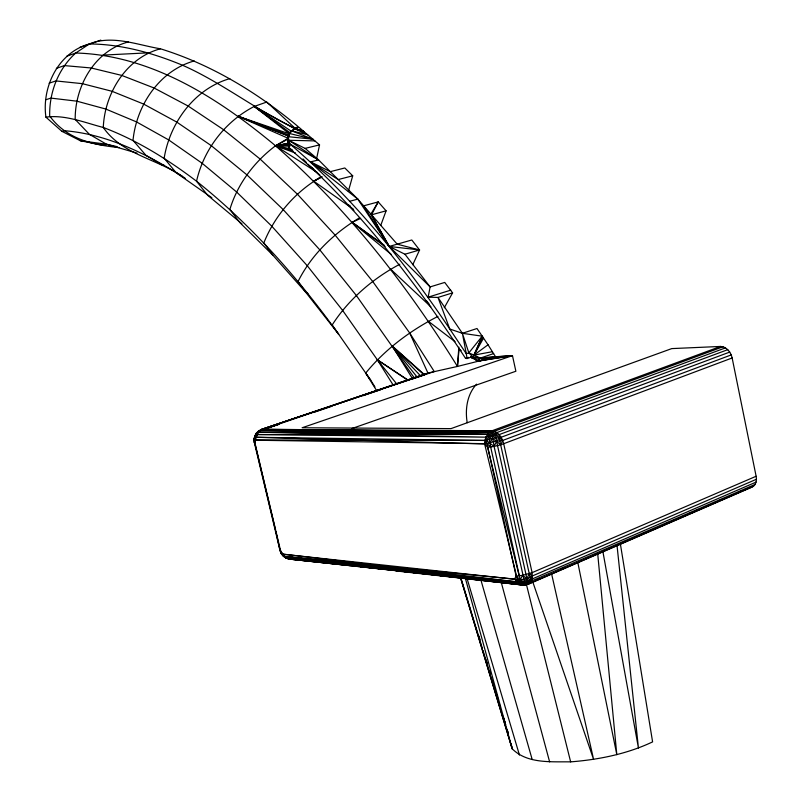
<?xml version="1.0" encoding="UTF-8"?>
<svg xmlns="http://www.w3.org/2000/svg" width="802" height="802" viewBox="0 0 802 802"><rect width="100%" height="100%" fill="white"/><g stroke="black" fill="none" stroke-linecap="round" stroke-linejoin="round"><path stroke-width="1.2" d="M319.958 175.117L289.301 148.34C286.214 141.583 287.627 131.598 295.116 128.571L304.028 131.708L319.557 144.871L316.559 158.836M66.787 56.2L75.739 53.012L89.363 43.95C121.493 44.17 152.671 52.912 182.184 65.092C221.943 82.536 255.868 110.135 295.216 128.4L298.063 126.546C257.432 92.551 211.267 64.471 160.43 48.792C137.423 44.972 112.17 34.626 89.363 43.95C58.446 52.381 41.604 86.716 45.914 117.152C65.002 114.455 84.912 122.726 103.278 127.468C137.082 140.24 167.859 159.458 196.55 181.232C251.247 224.841 297.963 277.692 338.725 334.344L305.833 292.379L272.76 255.076L239.898 222.645L229.873 209.442C237.542 183.848 254.314 161.773 275.527 145.784L287.918 143.728L288.409 136.701L312.88 139.187L291.517 130.786L291.106 131.749L294.715 128.731L304.028 131.708L298.925 127.237L295.116 128.571M287.928 143.388L288.409 136.701L289.301 148.34L292.309 149.834M352.028 428.489L515.876 371.246L512.468 355.637L302.113 427.767L451.025 428.619L671.755 348.599L720.567 346.444C726.672 346.654 730.963 352.409 732.146 357.973L756.126 476.258C757.008 480.388 755.965 485.701 751.564 487.315L528.277 584.247L525.521 584.818L288.68 559.004C284.52 558.052 281.151 554.804 280.068 550.683L254.364 442.674C253.242 437.351 256.079 431.446 261.282 429.491L427.947 373.06L457.461 366.444L458.844 347.146M753.549 486.223L530.112 583.194C526.683 585.259 521.942 585.851 518.383 583.716L484.629 443.957C484.578 438.664 487.095 432.92 492.177 430.734L720.567 346.444M424.89 374.454L261.282 429.491L258.555 432.178L256.109 437.301L254.936 443.015L280.67 551.174L281.502 554.072L283.667 555.776L280.63 550.884M314.895 140.901L288.68 140.27L290.134 144.149C352.268 197.242 404.398 261.282 449.782 329.02L462.383 333.301L477 328.509L488.037 344.79L473.982 355.106L471.666 357.882L480.318 358.083L512.468 355.637L481.461 360.419L457.461 366.444L459.135 348.649M255.236 437.852L255.066 435.496L254.124 439.005L254.936 443.015L254.364 442.674L254.625 439.967L256.47 433.05L260.079 430.594L258.475 431.055L258.555 432.178L256.269 433.742L254.856 436.258L255.838 440.238L487.075 443.696L493.15 441.762L502.684 440.458L731.213 354.925M119.177 147.588C92.441 144.911 66.496 138.997 49.684 116.009C49.173 92.511 58.145 68.912 75.739 53.012C151.789 55.057 218.876 98.626 275.527 145.784L287.948 144.069L288.68 140.27L318.554 159.909L310.665 161.874L357.812 199.117L363.667 205.823L389.211 246.445L430.113 286.915L444.739 282.434L452.599 292.88L437.972 297.442L428.148 297.161L430.113 286.915L404.95 254.234L389.211 246.445L357.812 199.117L318.554 159.909L305.111 148.39L288.68 140.27L287.918 143.728M457.461 366.444C407.055 285.241 347.617 208.921 275.527 145.784L287.948 139.097L289.392 133.473L290.735 132.621M289.301 148.34L290.134 144.149L318.554 159.909M755.093 484.458L524.979 583.866L521.651 584.067L288.68 559.004L286.956 557.861M288.469 137.082L289.392 133.473L290.424 132.701M254.364 442.674L254.124 439.005L255.066 435.496M287.948 139.097L289.392 133.473L312.88 139.187M348.359 191.287L352.71 175.818L344.81 167.969L330.304 171.658L310.665 161.874L338.183 179.558L352.71 175.818M275.928 531.816L280.068 550.683L281.753 553.992L285.793 557.961L520.859 584.828L525.521 584.818L530.112 583.194L532.338 578.914L532.097 572.648L503.716 443.807C502.303 438.072 498.563 431.566 492.177 430.734L261.282 429.491L434.263 371.537L409.702 333.01L372.689 281.462L335.076 235.056L297.392 194.184L260.079 159.017L223.507 129.643L188.049 105.984L154.044 87.979L121.663 75.388L91.137 67.969L64.33 65.594L56.351 68.37M380.709 225.512L386.093 210.826L378.233 201.904L363.667 205.823L397.201 244.179L419.566 249.973L412.789 264.7M487.395 359.106L485.801 359.647L480.318 358.083L473.982 355.106L482.202 336.188L462.383 333.301L437.972 297.442L449.782 329.02L466.293 353.742L467.095 358.544L472.558 356.69L487.395 359.106L495.375 356.469L488.037 344.79M472.558 356.69L470.513 356.86L472.558 356.69L468.849 352.88L462.383 333.301L466.293 353.742L468.849 352.88L473.982 355.106L482.493 336.629M530.112 583.194L528.287 582.894L526.904 578.653L529.26 573.711L499.867 441.23L499.145 434.614L727.755 349.672M254.124 439.005L255.357 437.24L484.629 443.957L488.959 436.278L499.145 434.614M723.003 346.755L494.503 431.205L492.007 433.07L494.082 446.423L524.979 583.866L525.521 584.818L528.287 582.894L532.518 575.896L756.416 479.265M492.478 351.697L473.982 355.106L482.764 337.02M254.856 436.258L256.47 433.05L260.079 430.594M756.096 482.092L532.338 578.914L530.774 579.525L526.904 578.653L496.588 441.311L495.646 434.975L496.889 432.559L725.469 347.888M371.526 214.806L378.233 201.904L370.905 214.094L389.211 246.445L419.566 249.973L411.807 239.988L389.211 246.445L371.526 214.806L386.093 210.826M280.56 551.014L281.502 554.072L520.237 579.836L526.904 578.653L532.518 575.896L529.26 573.711L530.774 579.525L527.686 581.119L524.979 583.866L520.859 584.828L521.651 584.067L520.237 579.836L522.573 575.365L532.097 572.648L756.126 476.258M444.278 307.747L452.599 292.88M473.982 355.106L483.516 338.143M281.502 554.072L281.793 553.56M289.181 134.566L290.264 132.911L254.244 106.445C225.232 121.363 203.688 149.423 196.55 181.232L207.598 195.207L241.923 223.818M255.357 437.24L257.051 434.534L487.576 434.363L492.207 435.486L496.097 437.982L499.546 437.862L729.74 352.078M478.112 361.151L480.318 358.083L493.621 353.572M523.596 579.555L527.686 581.119L524.328 582.031L520.237 579.836L490.664 447.005L489.882 442.604L492.608 438.423L496.097 437.982M474.904 358.805L477.631 361.221L480.318 358.083L493.832 356.91M317.221 172.48L275.527 145.784L288.169 138.285L238.164 116.31L289.562 133.914L254.244 106.445L266.775 102.034L295.216 128.4L304.028 131.708L294.925 128.631M254.625 439.967L486.323 440.428L489.29 439.295L492.207 435.486L496.889 432.559L487.576 434.363L258.555 432.178L256.47 433.05M468.849 352.88L482.202 336.188M476.609 384.168C467.085 394.283 464.949 409.431 467.215 422.734M489.882 442.604L488.959 436.278L485.942 437.17L486.323 440.428L494.082 446.423L500.829 444.779L502.684 440.458L499.546 437.862L496.588 441.311L494.082 446.423L487.586 447.336L484.629 443.957M376.78 390.855L365.712 373.07C385.231 349.191 410.504 330.354 437.902 316.419M128.5 41.915C94.877 50.536 74.857 86.165 75.198 119.418L89.393 134.325L106.476 144.22L136.972 153.102M321.612 176.59C295.687 191.357 274.926 215.207 263.838 242.906L272.76 255.076M399.827 264.219C372.84 278.545 348.75 299.156 332.178 324.97L371.035 380.669L365.712 373.07M160.43 48.792C126.155 57.914 104.701 93.333 103.278 127.468C122.666 155.387 159.237 159.157 185.332 178.405M359.577 217.773C333.993 233.131 311.497 254.585 298.073 281.482L305.833 292.379L307.918 293.412M353.542 209.322L313.672 181.152L321.752 176.721M426.083 374.053L427.947 373.06L409.702 333.01M258.475 431.055L426.854 373.431M313.672 181.152L322.023 176.991M360.599 218.415L352.178 222.334L391.366 254.495M536.418 579.946L539.846 578.463M560.448 569.52L563.876 568.037M623.395 542.212L626.823 540.728M641.7 534.272L645.129 532.789M647.425 531.796L650.853 530.302M665.73 523.846L669.169 522.363M671.454 521.37L674.893 519.876M682.903 516.398L685.189 515.405M689.77 513.42L693.199 511.937M695.484 510.944L698.923 509.45M706.933 505.972L709.219 504.979M713.8 502.994L717.229 501.511M719.524 500.518L722.953 499.024M730.963 495.546L733.249 494.553M737.83 492.568L741.269 491.085M743.554 490.092L746.983 488.598M732.146 357.973L500.829 444.779L492.608 438.423L489.29 439.295M90.947 43.639L100.781 40.1M229.803 78.626C194.485 88.761 169.834 122.806 164.159 158.205L176.139 172.731L211.848 197.733M194.274 60.942C159.428 70.576 136.41 105.473 133.012 140.35L145.814 155.187L161.974 164.881L164.41 165.423M479.807 360.519L478.553 360.88M279.026 424.178L263.637 429.391L279.106 424.308M313.361 412.529L331.126 406.514M363.095 395.677L380.86 389.652M412.819 378.815L423.476 375.196M79.749 47.418L89.824 44.02M308.028 164.23L309.702 166.004C369.892 222.956 420.479 289.051 465.541 358.374L468.498 357.381M49.143 83.197L55.889 80.932L82.245 83.649L112.009 91.278L143.558 104.029L176.711 122.054L211.217 145.613L246.795 174.756L283.106 209.502L319.757 249.803L356.319 295.467L414.223 377.822M45.584 99.809L50.887 98.105L76.822 101.162L105.754 109.032L136.39 121.854L168.56 139.849L202.034 163.177L236.52 191.919L271.688 226.094L307.166 265.622L342.534 310.294L377.341 359.807L393.231 385.15M428.148 297.161L450.744 290.164M404.95 254.234L419.566 249.973M45.914 117.152L61.874 131.317L64.1 130.686C107.127 134.034 146.445 153.763 182.365 176.48M61.874 131.317L80.24 140.701L106.476 144.22L117.002 146.626M349.883 201.232L357.812 199.117M396.118 570.954L523.495 585.089L528.277 584.247M281.753 553.992L283.407 556.297L518.383 583.716L514.573 579.074L284.429 556.387L280.67 551.174M305.111 148.39L319.557 144.871M295.517 153.022L275.527 145.784L287.918 143.287M471.666 357.882L477.922 360.8L485.801 359.647L478.884 360.93M256.269 433.742L257.051 434.534L485.942 437.17L258.555 432.178L489.691 432.138L494.503 431.205M292.86 150.816L275.527 145.784L287.918 143.608M482.563 360.248L478.644 361.06L512.468 355.637L494.052 356.83M521.651 584.067L514.573 579.074L516.097 576.047L522.573 575.365L526.904 578.653M749.279 487.606L751.564 487.315M460.398 577.31L512.187 748.787C527.225 763.915 551.034 761.569 570.643 761.87C598.763 759.644 626.984 754.03 652.597 741.89L620.337 543.706M524.328 582.031L520.919 582.312L286.414 558.042L283.657 556.237L282.926 554.102L516.217 581.771L284.429 556.387L288.68 559.004L335.607 564.006M102.937 55.107L148.581 52.822M275.527 145.784L288.319 145.603L288.68 140.27L288.369 145.874L275.527 145.784L289.442 148.57M488.959 436.278L487.576 434.363L260.49 430.303L492.177 430.734M260.49 430.303L489.691 432.138L492.007 433.07M262.775 429.12L489.691 432.138M256.109 437.301L484.919 440.458M106.095 145.002L99.939 144.671L80.24 140.701M465.541 358.374L467.095 358.544M338.073 564.277L343.025 564.798M345.492 565.069L350.444 565.6M352.91 565.861L357.852 566.392M360.329 566.653L364.038 567.054M367.747 567.445L371.456 567.846M375.166 568.247L378.875 568.638M382.584 569.039L386.293 569.43M286.414 558.042L518.383 583.716M347.938 564.939L350.404 565.22M355.356 565.791L357.832 566.072M368.96 567.355L371.436 567.636M376.389 568.207L378.865 568.488M383.807 569.059L386.283 569.34M398.654 570.753L401.13 571.044M404.84 571.465L407.306 571.756M411.015 572.177L414.724 572.608M418.433 573.029L422.143 573.45M425.852 573.881L429.561 574.302M432.027 574.593L436.97 575.154M439.446 575.445L444.388 576.006M446.864 576.297L450.574 576.718M453.04 576.999L457.982 577.57M460.458 577.851L465.401 578.422L512.187 748.787L511.095 743.424M467.877 578.703L523.495 585.089M478.593 360.73L479.406 360.86M288.76 558.563L291.096 559.245M238.164 116.31L288.83 135.919L289.392 133.473L288.74 136.22L238.164 116.31L288.991 135.277M295.216 128.4L304.028 131.708M524.979 583.866L520.919 582.312L517.12 579.365M283.407 556.297L286.053 557.51L284.459 556.357M286.926 558.012L288.68 559.004M396.779 384.018L377.341 359.807L408.689 380.489M377.341 359.807L407.837 380.258M384.098 245.071L352.178 222.334L385.06 246.535M495.646 434.975L499.546 437.862M353.893 210.505L348.639 205.142L350.514 206.565M428.398 321.291L455.065 341.702M459.295 349.221L461.15 350.644M309.702 166.004L313.622 169.021M348.639 205.142L350.524 206.615M412.499 378.664L392.318 346.153L424.669 374.795M417.08 377.02L392.318 346.153L424.308 375.095M520.237 579.836L516.097 576.047L486.323 440.428M487.075 443.696L490.664 447.005M390.594 269.171L430.864 306.785M474.944 358.705L477.631 361.221L476.849 359.216M475.085 358.695L477.631 361.221M392.318 346.153L420.95 376.258M303.016 158.916L306.364 162.455M426.333 300.58L429.401 304.459M371.687 381.722L374.945 386.955M530.774 579.525L531.495 581.4M532.708 581.691L593.59 759.414L551.726 574.433M460.809 577.671L482.273 648.126M483.005 650.512L490.283 674.402M491.004 676.788L497.561 698.281M499.014 703.063L500.107 706.642M503.014 716.196L505.561 724.557M478.954 635.996L480.037 639.585M486.162 659.916L487.235 663.505M489.4 670.683L490.483 674.271M496.608 694.612L497.691 698.201M503.806 718.542L505.611 724.527M460.609 577.781L512.187 748.787M467.195 578.974L519.445 755.053M480.989 580.277L532.197 759.544M501.1 581.821L549.631 761.9M526.483 584.708L570.643 761.87M487.586 447.336L519.165 575.856M254.876 443.366L275.347 529.39M577.811 562.503L616.818 754.682L597.67 553.45M602.873 551.495L638.442 748.035L617.029 545.52M254.354 438.263L254.585 442.153M291.517 130.786L291.417 131.317L254.244 106.445L294.715 128.731L307.727 134.806L291.517 130.786M393.712 570.232L390.003 569.831L393.702 570.192M508.107 732.918L507.014 729.329L508.137 732.898"/></g></svg>
